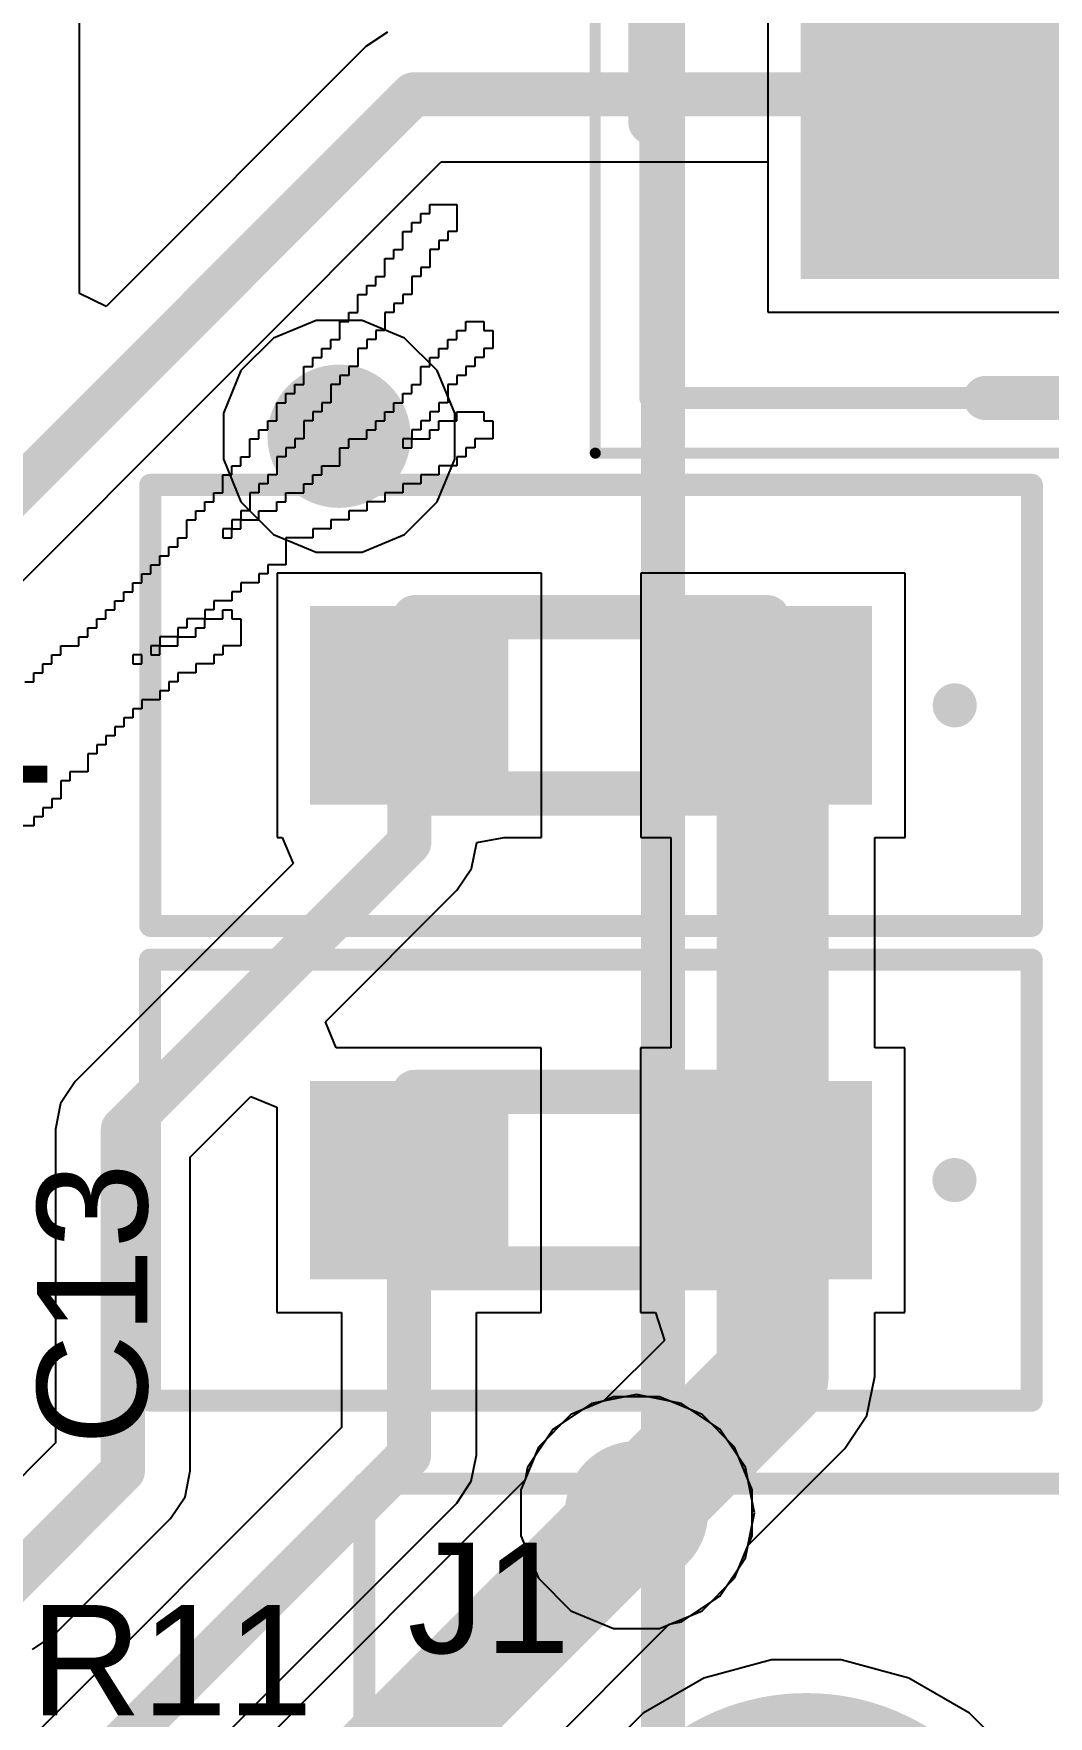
# Model space of a CAD drawing. Header units: inches. Extents: x 0.3 to 52.1, y -1.7 to 36.7.
# Drawn here: x 41.11 to 45.72, y 18.7 to 26.33 of the extents above; entities that cross this region are included whole.
import ezdxf

# ---------------------------------------------------------------- set-up
doc = ezdxf.new("R2010")
doc.units = ezdxf.units.IN
for name, color, linetype in [('Bottom Layer', 5, 'Continuous'), ('Bottom Overlay', 54, 'Continuous'), ('Bottom Solder', 6, 'Continuous'), ('Internal1', 16, 'Continuous'), ('Internal2', 76, 'Continuous'), ('Multi-Layer', 9, 'Continuous'), ('Pad Holes', 156, 'Continuous'), ('Top Assembly', 216, 'Continuous'), ('Top Component Outline', 6, 'Continuous'), ('Top Layer', 1, 'Continuous'), ('Top Overlay', 2, 'Continuous'), ('Top Paste', 8, 'Continuous'), ('Top Solder', 216, 'Continuous'), ('Via Holes', 16, 'Continuous'), ('wyswietlacz', 56, 'Continuous')]:
    doc.layers.add(name, color=color, linetype=linetype)
doc.styles.add('Arial', font='', dxfattribs={"height": 0.2})
doc.styles.get('Arial').set_extended_font_data('Arial')

# ---------------------------------------------------------------- blocks, each defined once
blk = doc.blocks.new('USB_C_88')
at = {"layer": 'Bottom Layer'}
h = blk.add_hatch(color=5, dxfattribs=at)
edge = h.paths.add_edge_path()
edge.add_arc((4.32, 2.95), 1.005, 0, 360)
at = {"layer": 'Bottom Solder'}
h = blk.add_hatch(color=6, dxfattribs=at)
edge = h.paths.add_edge_path()
edge.add_arc((4.32, 2.95), 1.055, 0, 360)
at = {"layer": 'Internal1'}
h = blk.add_hatch(color=16, dxfattribs=at)
edge = h.paths.add_edge_path()
edge.add_arc((4.32, 2.95), 1.005, 0, 360)
at = {"layer": 'Internal2'}
h = blk.add_hatch(color=76, dxfattribs=at)
edge = h.paths.add_edge_path()
edge.add_arc((4.32, 2.95), 1.005, 0, 360)
at = {"layer": 'Multi-Layer'}
h = blk.add_hatch(color=9, dxfattribs=at)
edge = h.paths.add_edge_path()
edge.add_arc((4.32, 2.95), 1.005, 0, 360)
at = {"layer": 'Top Layer'}
h = blk.add_hatch(color=1, dxfattribs=at)
edge = h.paths.add_edge_path()
edge.add_arc((4.32, 2.95), 1.005, 0, 360)
at = {"layer": 'Top Solder'}
h = blk.add_hatch(color=216, dxfattribs=at)
edge = h.paths.add_edge_path()
edge.add_arc((4.32, 2.95), 1.055, 0, 360)
at = {"layer": 'Top Assembly'}
for points in [[(-6.325, 4.955, 0.1, 0.1, 0), (6.325, 4.955, 0.1, 0.1, 0)], [(6.325, 4.955, 0.1, 0.1, 0), (6.325, -4.45, 0.1, 0.1, 0)]]:
    blk.add_lwpolyline(points, format="xyseb", dxfattribs=at)
blk.add_lwpolyline([(6.3, 4.955, 0.05, 0.05, 1), (6.35, 4.955, 0.05, 0.05, 1)], format="xyseb", close=True, dxfattribs=at)
blk.add_lwpolyline([(6.3, 4.955, 0.05, 0.05, 1), (6.35, 4.955, 0.05, 0.05, 1)], format="xyseb", close=True, dxfattribs=at)
blk = doc.blocks.new('RHDR20W60P0X254_1X20_5130X250X888P_97')
at = {"layer": 'Bottom Layer'}
blk.add_hatch(color=5, dxfattribs=at).paths.add_polyline_path([(-0.7875, 0.9145), (0.7875, 0.9145), (0.7875, -0.6605), (-0.7875, -0.6605)])
h = blk.add_hatch(color=5, dxfattribs=at)
edge = h.paths.add_edge_path()
edge.add_arc((2.54, 0.127), 0.7875, 0, 360)
at = {"layer": 'Bottom Solder'}
blk.add_hatch(color=6, dxfattribs=at).paths.add_polyline_path([(-0.8375, 0.9645), (0.8375, 0.9645), (0.8375, -0.7105), (-0.8375, -0.7105)])
h = blk.add_hatch(color=6, dxfattribs=at)
edge = h.paths.add_edge_path()
edge.add_arc((2.54, 0.127), 0.8375, 0, 360)
at = {"layer": 'Internal1'}
blk.add_hatch(color=16, dxfattribs=at).paths.add_polyline_path([(-0.7875, 0.9145), (0.7875, 0.9145), (0.7875, -0.6605), (-0.7875, -0.6605)])
h = blk.add_hatch(color=16, dxfattribs=at)
edge = h.paths.add_edge_path()
edge.add_arc((2.54, 0.127), 0.7875, 0, 360)
at = {"layer": 'Internal2'}
blk.add_hatch(color=76, dxfattribs=at).paths.add_polyline_path([(-0.7875, 0.9145), (0.7875, 0.9145), (0.7875, -0.6605), (-0.7875, -0.6605)])
h = blk.add_hatch(color=76, dxfattribs=at)
edge = h.paths.add_edge_path()
edge.add_arc((2.54, 0.127), 0.7875, 0, 360)
at = {"layer": 'Multi-Layer'}
blk.add_hatch(color=9, dxfattribs=at).paths.add_polyline_path([(-0.7875, 0.9145), (0.7875, 0.9145), (0.7875, -0.6605), (-0.7875, -0.6605)])
h = blk.add_hatch(color=9, dxfattribs=at)
edge = h.paths.add_edge_path()
edge.add_arc((2.54, 0.127), 0.7875, 0, 360)
at = {"layer": 'Pad Holes'}
h = blk.add_hatch(color=7, dxfattribs=at)
edge = h.paths.add_edge_path()
edge.add_arc((0, 0.127), 0.525, 0, 360)
h = blk.add_hatch(color=7, dxfattribs=at)
edge = h.paths.add_edge_path()
edge.add_arc((2.54, 0.127), 0.525, 0, 360)
at = {"layer": 'Top Layer'}
blk.add_hatch(color=1, dxfattribs=at).paths.add_polyline_path([(-0.7875, 0.9145), (0.7875, 0.9145), (0.7875, -0.6605), (-0.7875, -0.6605)])
h = blk.add_hatch(color=1, dxfattribs=at)
edge = h.paths.add_edge_path()
edge.add_arc((2.54, 0.127), 0.7875, 0, 360)
at = {"layer": 'Top Solder'}
blk.add_hatch(color=216, dxfattribs=at).paths.add_polyline_path([(-0.8375, 0.9645), (0.8375, 0.9645), (0.8375, -0.7105), (-0.8375, -0.7105)])
h = blk.add_hatch(color=216, dxfattribs=at)
edge = h.paths.add_edge_path()
edge.add_arc((2.54, 0.127), 0.8375, 0, 360)
at = {"layer": 'Top Assembly'}
for points in [[(-1.77, 1.75, 0.05, 0.05, 0), (4.102, 1.75, 0.05, 0.05, 0)], [(-1.77, -1.5, 0.05, 0.05, 0), (-1.77, 1.75, 0.05, 0.05, 0)], [(4.102, -1.5, 0.05, 0.05, 0), (4.102, 1.75, 0.05, 0.05, 0)], [(-1.77, -1.5, 0.05, 0.05, 0), (4.102, -1.5, 0.05, 0.05, 0)]]:
    blk.add_lwpolyline(points, format="xyseb", dxfattribs=at)
for points in [[(-1.7825, 1.75, 0.025, 0.025, 1), (-1.7575, 1.75, 0.025, 0.025, 1)], [(-1.7825, 1.75, 0.025, 0.025, 1), (-1.7575, 1.75, 0.025, 0.025, 1)], [(4.0895, 1.75, 0.025, 0.025, 1), (4.1145, 1.75, 0.025, 0.025, 1)], [(4.0895, 1.75, 0.025, 0.025, 1), (4.1145, 1.75, 0.025, 0.025, 1)], [(-1.7825, -1.5, 0.025, 0.025, 1), (-1.7575, -1.5, 0.025, 0.025, 1)], [(-1.7825, -1.5, 0.025, 0.025, 1), (-1.7575, -1.5, 0.025, 0.025, 1)], [(4.0895, -1.5, 0.025, 0.025, 1), (4.1145, -1.5, 0.025, 0.025, 1)], [(4.0895, -1.5, 0.025, 0.025, 1), (4.1145, -1.5, 0.025, 0.025, 1)]]:
    blk.add_lwpolyline(points, format="xyseb", close=True, dxfattribs=at)
at = {"layer": 'Top Component Outline'}
for points in [[(-1.52, -1.25, 0.1, 0.1, 0), (-1.52, 1.5, 0.1, 0.1, 0)], [(-1.52, 1.5, 0.1, 0.1, 0), (3.852, 1.5, 0.1, 0.1, 0)], [(3.852, -1.25, 0.1, 0.1, 0), (3.852, 1.5, 0.1, 0.1, 0)], [(-1.52, -1.25, 0.1, 0.1, 0), (3.852, -1.25, 0.1, 0.1, 0)]]:
    blk.add_lwpolyline(points, format="xyseb", dxfattribs=at)
for points in [[(-1.545, 1.5, 0.05, 0.05, 1), (-1.495, 1.5, 0.05, 0.05, 1)], [(-1.545, 1.5, 0.05, 0.05, 1), (-1.495, 1.5, 0.05, 0.05, 1)], [(3.827, 1.5, 0.05, 0.05, 1), (3.877, 1.5, 0.05, 0.05, 1)], [(3.827, 1.5, 0.05, 0.05, 1), (3.877, 1.5, 0.05, 0.05, 1)], [(-1.545, -1.25, 0.05, 0.05, 1), (-1.495, -1.25, 0.05, 0.05, 1)], [(-1.545, -1.25, 0.05, 0.05, 1), (-1.495, -1.25, 0.05, 0.05, 1)], [(3.827, -1.25, 0.05, 0.05, 1), (3.877, -1.25, 0.05, 0.05, 1)], [(3.827, -1.25, 0.05, 0.05, 1), (3.877, -1.25, 0.05, 0.05, 1)]]:
    blk.add_lwpolyline(points, format="xyseb", close=True, dxfattribs=at)
at = {"layer": 'Top Overlay'}
for points in [[(-1.52, 0, 0.2, 0.2, 0), (-1.52, 1.5, 0.2, 0.2, 0)], [(-1.52, 1.5, 0.2, 0.2, 0), (3.852, 1.5, 0.2, 0.2, 0)], [(3.852, -1.25, 0.2, 0.2, 0), (3.852, 1.5, 0.2, 0.2, 0)], [(0, -1.25, 0.2, 0.2, 0), (3.852, -1.25, 0.2, 0.2, 0)]]:
    blk.add_lwpolyline(points, format="xyseb", dxfattribs=at)
for points in [[(-1.57, 1.5, 0.1, 0.1, 1), (-1.47, 1.5, 0.1, 0.1, 1)], [(-1.57, 1.5, 0.1, 0.1, 1), (-1.47, 1.5, 0.1, 0.1, 1)], [(3.802, 1.5, 0.1, 0.1, 1), (3.902, 1.5, 0.1, 0.1, 1)], [(3.802, 1.5, 0.1, 0.1, 1), (3.902, 1.5, 0.1, 0.1, 1)], [(-1.57, 0, 0.1, 0.1, 1), (-1.47, 0, 0.1, 0.1, 1)], [(-0.05, -1.25, 0.1, 0.1, 1), (0.05, -1.25, 0.1, 0.1, 1)], [(3.802, -1.25, 0.1, 0.1, 1), (3.902, -1.25, 0.1, 0.1, 1)], [(3.802, -1.25, 0.1, 0.1, 1), (3.902, -1.25, 0.1, 0.1, 1)]]:
    blk.add_lwpolyline(points, format="xyseb", close=True, dxfattribs=at)
blk = doc.blocks.new('LED_G_116')
at = {"layer": 'Top Layer'}
for points in [[(-1.225, 0.4), (-0.425, 0.4), (-0.425, -0.4), (-1.225, -0.4)], [(0.425, 0.4), (1.225, 0.4), (1.225, -0.4), (0.425, -0.4)]]:
    blk.add_hatch(color=1, dxfattribs=at).paths.add_polyline_path(points)
at = {"layer": 'Top Paste'}
for points in [[(-1.225, 0.4), (-0.425, 0.4), (-0.425, -0.4), (-1.225, -0.4)], [(0.425, 0.4), (1.225, 0.4), (1.225, -0.4), (0.425, -0.4)]]:
    blk.add_hatch(color=8, dxfattribs=at).paths.add_polyline_path(points)
at = {"layer": 'Top Solder'}
for points in [[(-1.275, 0.45), (-0.375, 0.45), (-0.375, -0.45), (-1.275, -0.45)], [(0.375, 0.45), (1.275, 0.45), (1.275, -0.45), (0.375, -0.45)]]:
    blk.add_hatch(color=216, dxfattribs=at).paths.add_polyline_path(points)
at = {"layer": 'Top Assembly'}
for points in [[(-2, 1, 0.1, 0.1, 0), (-2, -1, 0.1, 0.1, 0)], [(2, 1, 0.1, 0.1, 0), (-2, 1, 0.1, 0.1, 0)], [(2, 1, 0.1, 0.1, 0), (2, -1, 0.1, 0.1, 0)], [(2, -1, 0.1, 0.1, 0), (-2, -1, 0.1, 0.1, 0)]]:
    blk.add_lwpolyline(points, format="xyseb", dxfattribs=at)
for points in [[(-2.025, 1, 0.05, 0.05, 1), (-1.975, 1, 0.05, 0.05, 1)], [(-2.025, 1, 0.05, 0.05, 1), (-1.975, 1, 0.05, 0.05, 1)], [(1.975, 1, 0.05, 0.05, 1), (2.025, 1, 0.05, 0.05, 1)], [(1.975, 1, 0.05, 0.05, 1), (2.025, 1, 0.05, 0.05, 1)], [(-2.025, -1, 0.05, 0.05, 1), (-1.975, -1, 0.05, 0.05, 1)], [(-2.025, -1, 0.05, 0.05, 1), (-1.975, -1, 0.05, 0.05, 1)], [(1.975, -1, 0.05, 0.05, 1), (2.025, -1, 0.05, 0.05, 1)], [(1.975, -1, 0.05, 0.05, 1), (2.025, -1, 0.05, 0.05, 1)]]:
    blk.add_lwpolyline(points, format="xyseb", close=True, dxfattribs=at)
at = {"layer": 'Top Component Outline'}
for points in [[(0.8, 0.4, 0.2, 0.2, 0), (-0.8, 0.4, 0.2, 0.2, 0)], [(-0.8, 0.4, 0.2, 0.2, 0), (-0.8, -0.4, 0.2, 0.2, 0)], [(0.8, 0.4, 0.2, 0.2, 0), (0.8, -0.4, 0.2, 0.2, 0)], [(0.8, -0.4, 0.2, 0.2, 0), (-0.8, -0.4, 0.2, 0.2, 0)]]:
    blk.add_lwpolyline(points, format="xyseb", dxfattribs=at)
for points in [[(-0.85, 0.4, 0.1, 0.1, 1), (-0.75, 0.4, 0.1, 0.1, 1)], [(-0.85, 0.4, 0.1, 0.1, 1), (-0.75, 0.4, 0.1, 0.1, 1)], [(0.75, 0.4, 0.1, 0.1, 1), (0.85, 0.4, 0.1, 0.1, 1)], [(0.75, 0.4, 0.1, 0.1, 1), (0.85, 0.4, 0.1, 0.1, 1)], [(-0.85, -0.4, 0.1, 0.1, 1), (-0.75, -0.4, 0.1, 0.1, 1)], [(-0.85, -0.4, 0.1, 0.1, 1), (-0.75, -0.4, 0.1, 0.1, 1)], [(0.75, -0.4, 0.1, 0.1, 1), (0.85, -0.4, 0.1, 0.1, 1)], [(0.75, -0.4, 0.1, 0.1, 1), (0.85, -0.4, 0.1, 0.1, 1)]]:
    blk.add_lwpolyline(points, format="xyseb", close=True, dxfattribs=at)
at = {"layer": 'Top Overlay'}
for points in [[(-1.7, 0, 0.1, 0.1, -1), (-1.6, 0, 0.1, 0.1, 0)], [(-1.6, 0, 0.1, 0.1, -1), (-1.7, 0, 0.1, 0.1, 0)]]:
    blk.add_lwpolyline(points, format="xyseb", dxfattribs=at)
for points in [[(-1.725, 0, 0.05, 0.05, 1), (-1.675, 0, 0.05, 0.05, 1)], [(-1.725, 0, 0.05, 0.05, 1), (-1.675, 0, 0.05, 0.05, 1)], [(-1.625, 0, 0.05, 0.05, 1), (-1.575, 0, 0.05, 0.05, 1)], [(-1.625, 0, 0.05, 0.05, 1), (-1.575, 0, 0.05, 0.05, 1)]]:
    blk.add_lwpolyline(points, format="xyseb", close=True, dxfattribs=at)
blk = doc.blocks.new('LED_G_117')
at = {"layer": 'Top Layer'}
for points in [[(-1.225, 0.4), (-0.425, 0.4), (-0.425, -0.4), (-1.225, -0.4)], [(0.425, 0.4), (1.225, 0.4), (1.225, -0.4), (0.425, -0.4)]]:
    blk.add_hatch(color=1, dxfattribs=at).paths.add_polyline_path(points)
at = {"layer": 'Top Paste'}
for points in [[(-1.225, 0.4), (-0.425, 0.4), (-0.425, -0.4), (-1.225, -0.4)], [(0.425, 0.4), (1.225, 0.4), (1.225, -0.4), (0.425, -0.4)]]:
    blk.add_hatch(color=8, dxfattribs=at).paths.add_polyline_path(points)
at = {"layer": 'Top Solder'}
for points in [[(-1.275, 0.45), (-0.375, 0.45), (-0.375, -0.45), (-1.275, -0.45)], [(0.375, 0.45), (1.275, 0.45), (1.275, -0.45), (0.375, -0.45)]]:
    blk.add_hatch(color=216, dxfattribs=at).paths.add_polyline_path(points)
at = {"layer": 'Top Assembly'}
for points in [[(2, 1, 0.1, 0.1, 0), (-2, 1, 0.1, 0.1, 0)], [(-2, 1, 0.1, 0.1, 0), (-2, -1, 0.1, 0.1, 0)], [(2, 1, 0.1, 0.1, 0), (2, -1, 0.1, 0.1, 0)], [(2, -1, 0.1, 0.1, 0), (-2, -1, 0.1, 0.1, 0)]]:
    blk.add_lwpolyline(points, format="xyseb", dxfattribs=at)
for points in [[(-2.025, 1, 0.05, 0.05, 1), (-1.975, 1, 0.05, 0.05, 1)], [(-2.025, 1, 0.05, 0.05, 1), (-1.975, 1, 0.05, 0.05, 1)], [(1.975, 1, 0.05, 0.05, 1), (2.025, 1, 0.05, 0.05, 1)], [(1.975, 1, 0.05, 0.05, 1), (2.025, 1, 0.05, 0.05, 1)], [(-2.025, -1, 0.05, 0.05, 1), (-1.975, -1, 0.05, 0.05, 1)], [(-2.025, -1, 0.05, 0.05, 1), (-1.975, -1, 0.05, 0.05, 1)], [(1.975, -1, 0.05, 0.05, 1), (2.025, -1, 0.05, 0.05, 1)], [(1.975, -1, 0.05, 0.05, 1), (2.025, -1, 0.05, 0.05, 1)]]:
    blk.add_lwpolyline(points, format="xyseb", close=True, dxfattribs=at)
at = {"layer": 'Top Component Outline'}
for points in [[(-0.8, 0.4, 0.2, 0.2, 0), (-0.8, -0.4, 0.2, 0.2, 0)], [(0.8, 0.4, 0.2, 0.2, 0), (-0.8, 0.4, 0.2, 0.2, 0)], [(0.8, 0.4, 0.2, 0.2, 0), (0.8, -0.4, 0.2, 0.2, 0)], [(0.8, -0.4, 0.2, 0.2, 0), (-0.8, -0.4, 0.2, 0.2, 0)]]:
    blk.add_lwpolyline(points, format="xyseb", dxfattribs=at)
for points in [[(-0.85, 0.4, 0.1, 0.1, 1), (-0.75, 0.4, 0.1, 0.1, 1)], [(-0.85, 0.4, 0.1, 0.1, 1), (-0.75, 0.4, 0.1, 0.1, 1)], [(0.75, 0.4, 0.1, 0.1, 1), (0.85, 0.4, 0.1, 0.1, 1)], [(0.75, 0.4, 0.1, 0.1, 1), (0.85, 0.4, 0.1, 0.1, 1)], [(-0.85, -0.4, 0.1, 0.1, 1), (-0.75, -0.4, 0.1, 0.1, 1)], [(-0.85, -0.4, 0.1, 0.1, 1), (-0.75, -0.4, 0.1, 0.1, 1)], [(0.75, -0.4, 0.1, 0.1, 1), (0.85, -0.4, 0.1, 0.1, 1)], [(0.75, -0.4, 0.1, 0.1, 1), (0.85, -0.4, 0.1, 0.1, 1)]]:
    blk.add_lwpolyline(points, format="xyseb", close=True, dxfattribs=at)
at = {"layer": 'Top Overlay'}
for points in [[(-1.7, 0, 0.1, 0.1, -1), (-1.6, 0, 0.1, 0.1, 0)], [(-1.6, 0, 0.1, 0.1, -1), (-1.7, 0, 0.1, 0.1, 0)]]:
    blk.add_lwpolyline(points, format="xyseb", dxfattribs=at)
for points in [[(-1.725, 0, 0.05, 0.05, 1), (-1.675, 0, 0.05, 0.05, 1)], [(-1.725, 0, 0.05, 0.05, 1), (-1.675, 0, 0.05, 0.05, 1)], [(-1.625, 0, 0.05, 0.05, 1), (-1.575, 0, 0.05, 0.05, 1)], [(-1.625, 0, 0.05, 0.05, 1), (-1.575, 0, 0.05, 0.05, 1)]]:
    blk.add_lwpolyline(points, format="xyseb", close=True, dxfattribs=at)

msp = doc.modelspace()

# ---------------------------------------------------------------- hatches: boundary and pattern name
at = {"layer": 'Bottom Layer'}
h = msp.add_hatch(color=5, dxfattribs=at)
edge = h.paths.add_edge_path()
edge.add_arc((42.5, 24.5), 0.325, 0, 360)
h = msp.add_hatch(color=5, dxfattribs=at)
edge = h.paths.add_edge_path()
edge.add_arc((43.8495, 19.6185), 0.325, 0, 360)
at = {"layer": 'Internal1'}
h = msp.add_hatch(color=16, dxfattribs=at)
edge = h.paths.add_edge_path()
edge.add_arc((42.5, 24.5), 0.325, 0, 360)
h = msp.add_hatch(color=16, dxfattribs=at)
edge = h.paths.add_edge_path()
edge.add_arc((43.8495, 19.6185), 0.325, 0, 360)
at = {"layer": 'Internal2'}
h = msp.add_hatch(color=76, dxfattribs=at)
edge = h.paths.add_edge_path()
edge.add_arc((42.5, 24.5), 0.325, 0, 360)
h = msp.add_hatch(color=76, dxfattribs=at)
edge = h.paths.add_edge_path()
edge.add_arc((43.8495, 19.6185), 0.325, 0, 360)
at = {"layer": 'Top Layer'}
h = msp.add_hatch(color=1, dxfattribs=at)
edge = h.paths.add_edge_path()
edge.add_arc((42.5, 24.5), 0.325, 0, 360)
h = msp.add_hatch(color=1, dxfattribs=at)
edge = h.paths.add_edge_path()
edge.add_arc((43.8495, 19.6185), 0.325, 0, 360)
at = {"layer": 'Via Holes'}
h = msp.add_hatch(color=7, dxfattribs=at)
edge = h.paths.add_edge_path()
edge.add_arc((42.5, 24.5), 0.175, 0, 360)
h = msp.add_hatch(color=7, dxfattribs=at)
edge = h.paths.add_edge_path()
edge.add_arc((43.8495, 19.6185), 0.175, 0, 360)

# ---------------------------------------------------------------- linework, layer by layer
at = {"layer": 'Bottom Layer'}
for p, q in [((44.4451, 27.0379), (44.4451, 25.0629)), ((44.4451, 25.0629), (46.4201, 25.0629)), ((43.8495, 20.1538), (43.6447, 20.113)), ((44.0544, 20.113), (43.8495, 20.1538)), ((43.6447, 20.113), (43.471, 19.997)), ((44.228, 19.997), (44.0544, 20.113)), ((43.471, 19.997), (43.355, 19.8233)), ((44.3441, 19.8233), (44.228, 19.997)), ((43.3439, 19.7675), (41.5339, 17.9575)), ((43.355, 19.8233), (43.3439, 19.7675)), ((44.3848, 19.6185), (44.3441, 19.8233)), ((44.3441, 19.4137), (44.3848, 19.6185)), ((44.228, 19.24), (44.3441, 19.4137)), ((44.0544, 19.124), (44.228, 19.24)), ((42.053, 17.1673), (43.9985, 19.1128)), ((43.9985, 19.1128), (44.0544, 19.124))]:
    msp.add_line(p, q, dxfattribs=at)
msp.add_lwpolyline([(41.7256, 17.4946, 0.508, 0.508, 0), (43.8495, 19.6185, 0.508, 0.508, 0)], format="xyseb", dxfattribs=at)
msp.add_lwpolyline([(43.7225, 19.6185, 0.254, 0.254, 1), (43.9765, 19.6185, 0.254, 0.254, 1)], format="xyseb", close=True, dxfattribs=at)
at = {"layer": 'Bottom Overlay'}
for p, q in [((42.8706, 25.469), (42.8706, 25.5098)), ((42.8706, 25.5098), (42.9114, 25.5098)), ((42.9114, 25.5098), (42.9114, 25.5506)), ((42.9114, 25.5506), (43.0339, 25.5506)), ((43.0339, 25.5506), (43.0339, 25.4281)), ((42.7889, 25.3465), (42.7889, 25.4281)), ((42.7889, 25.4281), (42.8297, 25.4281)), ((42.8297, 25.4281), (42.8297, 25.469)), ((42.8297, 25.469), (42.8706, 25.469)), ((43.0339, 25.4281), (42.9931, 25.4281)), ((42.9931, 25.4281), (42.9931, 25.3873)), ((42.7481, 25.3056), (42.7481, 25.3465)), ((42.7481, 25.3465), (42.7889, 25.3465)), ((42.9523, 25.3465), (42.9114, 25.3465)), ((42.9114, 25.3465), (42.9114, 25.2648)), ((42.9931, 25.3873), (42.9523, 25.3873)), ((42.9523, 25.3873), (42.9523, 25.3465)), ((42.7072, 25.2239), (42.7072, 25.3056)), ((42.7072, 25.3056), (42.7481, 25.3056)), ((42.9114, 25.2648), (42.8706, 25.2648)), ((42.8706, 25.2648), (42.8706, 25.2239)), ((42.6256, 25.1423), (42.6256, 25.1831)), ((42.6256, 25.1831), (42.6664, 25.1831)), ((42.6664, 25.1831), (42.6664, 25.2239)), ((42.6664, 25.2239), (42.7072, 25.2239)), ((42.8706, 25.2239), (42.8297, 25.2239)), ((42.8297, 25.2239), (42.8297, 25.1423)), ((42.5847, 25.0606), (42.5847, 25.1423)), ((42.5847, 25.1423), (42.6256, 25.1423)), ((42.8297, 25.1423), (42.7889, 25.1423)), ((42.7889, 25.1423), (42.7889, 25.1014)), ((42.5439, 25.0198), (42.5439, 25.0606)), ((42.5439, 25.0606), (42.5847, 25.0606)), ((42.7481, 25.0606), (42.7072, 25.0606)), ((42.7072, 25.0606), (42.7072, 24.9789)), ((42.7889, 25.1014), (42.7481, 25.1014)), ((42.7481, 25.1014), (42.7481, 25.0606)), ((42.503, 24.9381), (42.503, 25.0198)), ((42.503, 25.0198), (42.5439, 25.0198)), ((42.7072, 24.9789), (42.6664, 24.9789)), ((42.6664, 24.9789), (42.6664, 24.9381)), ((43.0339, 24.9381), (43.0339, 24.9789)), ((43.0339, 24.9789), (43.0748, 24.9789)), ((43.0748, 24.9789), (43.0748, 25.0198)), ((43.0748, 25.0198), (43.1564, 25.0198)), ((43.1564, 25.0198), (43.1564, 24.9789)), ((43.1564, 24.9789), (43.1973, 24.9789)), ((43.1973, 24.9789), (43.1973, 24.8973)), ((42.4214, 24.8564), (42.4214, 24.8973)), ((42.4214, 24.8973), (42.4622, 24.8973)), ((42.4622, 24.8973), (42.4622, 24.9381)), ((42.4622, 24.9381), (42.503, 24.9381)), ((42.6256, 24.8973), (42.5847, 24.8973)), ((42.5847, 24.8973), (42.5847, 24.8156)), ((42.6664, 24.9381), (42.6256, 24.9381)), ((42.6256, 24.9381), (42.6256, 24.8973)), ((42.9523, 24.8564), (42.9523, 24.8973)), ((42.9523, 24.8973), (42.9931, 24.8973)), ((42.9931, 24.8973), (42.9931, 24.9381)), ((42.9931, 24.9381), (43.0339, 24.9381)), ((43.1973, 24.8973), (43.1564, 24.8973)), ((43.1564, 24.8973), (43.1564, 24.8564)), ((42.3397, 24.7339), (42.3397, 24.8156)), ((42.3397, 24.8156), (42.3805, 24.8156)), ((42.3805, 24.8156), (42.3805, 24.8564)), ((42.3805, 24.8564), (42.4214, 24.8564)), ((42.5847, 24.8156), (42.5439, 24.8156)), ((42.5439, 24.8156), (42.5439, 24.7747)), ((42.8706, 24.7339), (42.8706, 24.8156)), ((42.8706, 24.8156), (42.9114, 24.8156)), ((42.9114, 24.8156), (42.9114, 24.8564)), ((42.9114, 24.8564), (42.9523, 24.8564)), ((43.1156, 24.8156), (43.0748, 24.8156)), ((43.0748, 24.8156), (43.0748, 24.7747)), ((43.1564, 24.8564), (43.1156, 24.8564)), ((43.1156, 24.8564), (43.1156, 24.8156)), ((42.2989, 24.6931), (42.2989, 24.7339)), ((42.2989, 24.7339), (42.3397, 24.7339)), ((42.503, 24.7339), (42.4622, 24.7339)), ((42.4622, 24.7339), (42.4622, 24.6522)), ((42.5439, 24.7747), (42.503, 24.7747)), ((42.503, 24.7747), (42.503, 24.7339)), ((42.8297, 24.6931), (42.8297, 24.7339)), ((42.8297, 24.7339), (42.8706, 24.7339)), ((43.0339, 24.7339), (42.9931, 24.7339)), ((42.9931, 24.7339), (42.9931, 24.6522)), ((43.0748, 24.7747), (43.0339, 24.7747)), ((43.0339, 24.7747), (43.0339, 24.7339)), ((42.2172, 24.5706), (42.2172, 24.6522)), ((42.2172, 24.6522), (42.258, 24.6522)), ((42.258, 24.6522), (42.258, 24.6931)), ((42.258, 24.6931), (42.2989, 24.6931)), ((42.4622, 24.6522), (42.4214, 24.6522)), ((42.4214, 24.6522), (42.4214, 24.6114)), ((42.7481, 24.6114), (42.7481, 24.6522)), ((42.7481, 24.6522), (42.7889, 24.6522)), ((42.7889, 24.6522), (42.7889, 24.6931)), ((42.7889, 24.6931), (42.8297, 24.6931)), ((42.9931, 24.6522), (42.9523, 24.6522)), ((42.9523, 24.6522), (42.9523, 24.6114)), ((42.1764, 24.5297), (42.1764, 24.5706)), ((42.1764, 24.5706), (42.2172, 24.5706)), ((42.3805, 24.5706), (42.3397, 24.5706)), ((42.3397, 24.5706), (42.3397, 24.4889)), ((42.4214, 24.6114), (42.3805, 24.6114)), ((42.3805, 24.6114), (42.3805, 24.5706)), ((42.6664, 24.5297), (42.6664, 24.5706)), ((42.6664, 24.5706), (42.7072, 24.5706)), ((42.7072, 24.5706), (42.7072, 24.6114)), ((42.7072, 24.6114), (42.7481, 24.6114)), ((42.9114, 24.5706), (42.8706, 24.5706)), ((42.8706, 24.5706), (42.8706, 24.5297)), ((42.9523, 24.6114), (42.9114, 24.6114)), ((42.9114, 24.6114), (42.9114, 24.5706)), ((42.9523, 24.5297), (42.9523, 24.5706)), ((42.9523, 24.5706), (43.0339, 24.5706)), ((43.0339, 24.5706), (43.0339, 24.6114)), ((43.0339, 24.6114), (43.1564, 24.6114)), ((43.1564, 24.6114), (43.1564, 24.5706)), ((43.1564, 24.5706), (43.1973, 24.5706)), ((43.1973, 24.5706), (43.1973, 24.4889)), ((42.1355, 24.4889), (42.1355, 24.5297)), ((42.1355, 24.5297), (42.1764, 24.5297)), ((42.6256, 24.4889), (42.6256, 24.5297)), ((42.6256, 24.5297), (42.6664, 24.5297)), ((42.8706, 24.5297), (42.8297, 24.5297)), ((42.8297, 24.5297), (42.8297, 24.4889)), ((42.9114, 24.4889), (42.9114, 24.5297)), ((42.9114, 24.5297), (42.9523, 24.5297)), ((42.0947, 24.4072), (42.0947, 24.4889)), ((42.0947, 24.4889), (42.1355, 24.4889)), ((42.2989, 24.4481), (42.258, 24.4481)), ((42.258, 24.4481), (42.258, 24.4072)), ((42.3397, 24.4889), (42.2989, 24.4889)), ((42.2989, 24.4889), (42.2989, 24.4481)), ((42.503, 24.3664), (42.503, 24.4481)), ((42.503, 24.4481), (42.5439, 24.4481)), ((42.5439, 24.4481), (42.5439, 24.4889)), ((42.5439, 24.4889), (42.6256, 24.4889)), ((42.8297, 24.4889), (42.7889, 24.4889)), ((42.7889, 24.4889), (42.7889, 24.4481)), ((42.7889, 24.4481), (42.8297, 24.4481)), ((42.8297, 24.4889), (42.9114, 24.4889)), ((42.8297, 24.4481), (42.8297, 24.4889)), ((43.1156, 24.4481), (43.0748, 24.4481)), ((43.0748, 24.4481), (43.0748, 24.4072)), ((43.1973, 24.4889), (43.1156, 24.4889)), ((43.1156, 24.4889), (43.1156, 24.4481)), ((42.013, 24.3255), (42.013, 24.3664)), ((42.013, 24.3664), (42.0538, 24.3664)), ((42.0538, 24.3664), (42.0538, 24.4072)), ((42.0538, 24.4072), (42.0947, 24.4072)), ((42.258, 24.4072), (42.2172, 24.4072)), ((42.2172, 24.4072), (42.2172, 24.3255)), ((42.4214, 24.3255), (42.4214, 24.3664)), ((42.4214, 24.3664), (42.503, 24.3664)), ((43.0339, 24.3664), (42.9523, 24.3664)), ((42.9523, 24.3664), (42.9523, 24.3255)), ((43.0748, 24.4072), (43.0339, 24.4072)), ((43.0339, 24.4072), (43.0339, 24.3664)), ((41.9722, 24.2439), (41.9722, 24.3255)), ((41.9722, 24.3255), (42.013, 24.3255)), ((42.1764, 24.2847), (42.1355, 24.2847)), ((42.1355, 24.2847), (42.1355, 24.2439)), ((42.2172, 24.3255), (42.1764, 24.3255)), ((42.1764, 24.3255), (42.1764, 24.2847)), ((42.3397, 24.2439), (42.3397, 24.2847)), ((42.3397, 24.2847), (42.3805, 24.2847)), ((42.3805, 24.2847), (42.3805, 24.3255)), ((42.3805, 24.3255), (42.4214, 24.3255)), ((42.8706, 24.2847), (42.7889, 24.2847)), ((42.7889, 24.2847), (42.7889, 24.2439)), ((42.9523, 24.3255), (42.8706, 24.3255)), ((42.8706, 24.3255), (42.8706, 24.2847)), ((41.8905, 24.1622), (41.8905, 24.203)), ((41.8905, 24.203), (41.9313, 24.203)), ((41.9313, 24.203), (41.9313, 24.2439)), ((41.9313, 24.2439), (41.9722, 24.2439)), ((42.1355, 24.2439), (42.0947, 24.2439)), ((42.0947, 24.2439), (42.0947, 24.1622)), ((42.2172, 24.1622), (42.2172, 24.203)), ((42.2172, 24.203), (42.258, 24.203)), ((42.258, 24.203), (42.258, 24.2439)), ((42.258, 24.2439), (42.3397, 24.2439)), ((42.7072, 24.203), (42.6256, 24.203)), ((42.6256, 24.203), (42.6256, 24.1622)), ((42.7889, 24.2439), (42.7072, 24.2439)), ((42.7072, 24.2439), (42.7072, 24.203)), ((41.8088, 24.0397), (41.8088, 24.1214)), ((41.8088, 24.1214), (41.8497, 24.1214)), ((41.8497, 24.1214), (41.8497, 24.1622)), ((41.8497, 24.1622), (41.8905, 24.1622)), ((42.0538, 24.1214), (42.013, 24.1214)), ((42.013, 24.1214), (42.013, 24.0805)), ((42.0947, 24.1622), (42.0538, 24.1622)), ((42.0538, 24.1622), (42.0538, 24.1214)), ((42.0538, 24.1214), (42.1355, 24.1214)), ((42.0538, 24.0805), (42.0538, 24.1214)), ((42.1355, 24.1214), (42.1355, 24.1622)), ((42.1355, 24.1622), (42.2172, 24.1622)), ((42.5439, 24.1214), (42.4622, 24.1214)), ((42.4622, 24.1214), (42.4622, 24.0805)), ((42.6256, 24.1622), (42.5439, 24.1622)), ((42.5439, 24.1622), (42.5439, 24.1214)), ((41.768, 23.9988), (41.768, 24.0397)), ((41.768, 24.0397), (41.8088, 24.0397)), ((42.013, 24.0805), (41.9722, 24.0805)), ((41.9722, 24.0805), (41.9722, 24.0397)), ((41.9722, 24.0397), (42.013, 24.0397)), ((42.013, 24.0805), (42.0538, 24.0805)), ((42.013, 24.0397), (42.013, 24.0805)), ((42.3805, 24.0397), (42.258, 24.0397)), ((42.258, 24.0397), (42.258, 23.9172)), ((42.4622, 24.0805), (42.3805, 24.0805)), ((42.3805, 24.0805), (42.3805, 24.0397)), ((41.7272, 23.958), (41.7272, 23.9988)), ((41.7272, 23.9988), (41.768, 23.9988)), ((41.6455, 23.8763), (41.6455, 23.9172)), ((41.6455, 23.9172), (41.6863, 23.9172)), ((41.6863, 23.9172), (41.6863, 23.958)), ((41.6863, 23.958), (41.7272, 23.958)), ((42.258, 23.9172), (42.1764, 23.9172)), ((42.1764, 23.9172), (42.1764, 23.8763)), ((41.5638, 23.7947), (41.5638, 23.8355)), ((41.5638, 23.8355), (41.6046, 23.8355)), ((41.6046, 23.8355), (41.6046, 23.8763)), ((41.6046, 23.8763), (41.6455, 23.8763)), ((42.1355, 23.8355), (42.0538, 23.8355)), ((42.0538, 23.8355), (42.0538, 23.7947)), ((42.1764, 23.8763), (42.1355, 23.8763)), ((42.1355, 23.8763), (42.1355, 23.8355)), ((41.4821, 23.713), (41.4821, 23.7538)), ((41.4821, 23.7538), (41.523, 23.7538)), ((41.523, 23.7538), (41.523, 23.7947)), ((41.523, 23.7947), (41.5638, 23.7947)), ((42.013, 23.7538), (41.9313, 23.7538)), ((41.9313, 23.7538), (41.9313, 23.713)), ((42.0538, 23.7947), (42.013, 23.7947)), ((42.013, 23.7947), (42.013, 23.7538)), ((41.4005, 23.6313), (41.4005, 23.6722)), ((41.4005, 23.6722), (41.4413, 23.6722)), ((41.4413, 23.6722), (41.4413, 23.713)), ((41.4413, 23.713), (41.4821, 23.713)), ((41.8905, 23.6722), (41.8088, 23.6722)), ((41.8088, 23.6722), (41.8088, 23.6313)), ((41.9313, 23.713), (41.8905, 23.713)), ((41.8905, 23.713), (41.8905, 23.6722)), ((41.8905, 23.6722), (41.9722, 23.6722)), ((41.8905, 23.6313), (41.8905, 23.6722)), ((41.9722, 23.6722), (41.9722, 23.713)), ((41.9722, 23.713), (42.013, 23.713)), ((42.013, 23.713), (42.013, 23.6722)), ((42.013, 23.6722), (42.0538, 23.6722)), ((42.0538, 23.6722), (42.0538, 23.5496)), ((41.3188, 23.5496), (41.3188, 23.5905)), ((41.3188, 23.5905), (41.3596, 23.5905)), ((41.3596, 23.5905), (41.3596, 23.6313)), ((41.3596, 23.6313), (41.4005, 23.6313)), ((41.768, 23.5905), (41.6863, 23.5905)), ((41.6863, 23.5905), (41.6863, 23.5496)), ((41.8088, 23.6313), (41.768, 23.6313)), ((41.768, 23.6313), (41.768, 23.5905)), ((41.768, 23.5905), (41.8497, 23.5905)), ((41.768, 23.5496), (41.768, 23.5905)), ((41.8497, 23.5905), (41.8497, 23.6313)), ((41.8497, 23.6313), (41.8905, 23.6313)), ((41.1963, 23.468), (41.1963, 23.5088)), ((41.1963, 23.5088), (41.2371, 23.5088)), ((41.2371, 23.5088), (41.2371, 23.5496)), ((41.2371, 23.5496), (41.3188, 23.5496)), ((41.6046, 23.5088), (41.5638, 23.5088)), ((41.5638, 23.5088), (41.5638, 23.468)), ((41.6046, 23.468), (41.6046, 23.5088)), ((41.6863, 23.5496), (41.6455, 23.5496)), ((41.6455, 23.5496), (41.6455, 23.5088)), ((41.6455, 23.5088), (41.6863, 23.5088)), ((41.6863, 23.5496), (41.768, 23.5496)), ((41.6863, 23.5088), (41.6863, 23.5496)), ((41.9722, 23.5088), (41.9313, 23.5088)), ((41.9313, 23.5088), (41.9313, 23.468)), ((42.0538, 23.5496), (41.9722, 23.5496)), ((41.9722, 23.5496), (41.9722, 23.5088)), ((41.1146, 23.3863), (41.1146, 23.4271)), ((41.1146, 23.4271), (41.1554, 23.4271)), ((41.1554, 23.4271), (41.1554, 23.468)), ((41.1554, 23.468), (41.1963, 23.468)), ((41.5638, 23.468), (41.6046, 23.468)), ((41.8497, 23.4271), (41.768, 23.4271)), ((41.768, 23.4271), (41.768, 23.3863)), ((41.9313, 23.468), (41.8497, 23.468)), ((41.8497, 23.468), (41.8497, 23.4271)), ((41.0738, 23.3863), (41.1146, 23.3863)), ((41.768, 23.3863), (41.7272, 23.3863)), ((41.7272, 23.3863), (41.7272, 23.3455)), ((41.6863, 23.3046), (41.6046, 23.3046)), ((41.6046, 23.3046), (41.6046, 23.2638)), ((41.7272, 23.3455), (41.6863, 23.3455)), ((41.6863, 23.3455), (41.6863, 23.3046)), ((41.5638, 23.223), (41.523, 23.223)), ((41.523, 23.223), (41.523, 23.1821)), ((41.6046, 23.2638), (41.5638, 23.2638)), ((41.5638, 23.2638), (41.5638, 23.223)), ((41.4821, 23.1413), (41.4413, 23.1413)), ((41.4413, 23.1413), (41.4413, 23.1004)), ((41.523, 23.1821), (41.4821, 23.1821)), ((41.4821, 23.1821), (41.4821, 23.1413)), ((41.4005, 23.0596), (41.3596, 23.0596)), ((41.3596, 23.0596), (41.3596, 22.9779)), ((41.4413, 23.1004), (41.4005, 23.1004)), ((41.4005, 23.1004), (41.4005, 23.0596)), ((41.3596, 22.9779), (41.278, 22.9779)), ((41.278, 22.9779), (41.278, 22.9371)), ((41.278, 22.9371), (41.2371, 22.9371)), ((41.2371, 22.9371), (41.2371, 22.8554)), ((41.2371, 22.8554), (41.1963, 22.8554)), ((41.1963, 22.8554), (41.1963, 22.8146)), ((41.1554, 22.7738), (41.1146, 22.7738)), ((41.1146, 22.7738), (41.1146, 22.7329)), ((41.1963, 22.8146), (41.1554, 22.8146)), ((41.1554, 22.8146), (41.1554, 22.7738)), ((41.1146, 22.7329), (41.0329, 22.7329))]:
    msp.add_line(p, q, dxfattribs=at)
at = {"layer": 'Internal1'}
for p, q in [((44.4451, 27.0379), (44.4451, 25.0629)), ((44.4451, 25.0629), (46.4201, 25.0629)), ((43.7451, 20.1435), (43.5521, 20.0636)), ((43.9539, 20.1435), (43.7451, 20.1435)), ((44.1469, 20.0636), (43.9539, 20.1435)), ((43.5521, 20.0636), (43.4044, 19.9159)), ((44.2946, 19.9159), (44.1469, 20.0636)), ((43.4044, 19.9159), (43.3245, 19.7229)), ((44.3745, 19.7229), (44.2946, 19.9159)), ((43.3245, 19.7229), (43.3245, 19.5141)), ((44.3745, 19.5141), (44.3745, 19.7229)), ((43.3245, 19.5141), (43.4044, 19.3211)), ((44.2946, 19.3211), (44.3745, 19.5141)), ((43.4044, 19.3211), (43.5521, 19.1734)), ((44.1469, 19.1734), (44.2946, 19.3211)), ((43.5521, 19.1734), (43.7451, 19.0935)), ((43.9539, 19.0935), (44.1469, 19.1734)), ((43.7451, 19.0935), (43.9539, 19.0935))]:
    msp.add_line(p, q, dxfattribs=at)
at = {"layer": 'Internal2'}
for p, q in [((44.4451, 27.0379), (44.4451, 25.0629)), ((44.4451, 25.0629), (46.1552, 25.0629)), ((42.3956, 25.025), (42.2026, 24.9451)), ((42.6044, 25.025), (42.3956, 25.025)), ((42.7974, 24.9451), (42.6044, 25.025)), ((42.2026, 24.9451), (42.0549, 24.7974)), ((42.9451, 24.7974), (42.7974, 24.9451)), ((42.0549, 24.7974), (41.975, 24.6044)), ((43.025, 24.6044), (42.9451, 24.7974)), ((41.975, 24.6044), (41.975, 24.3956)), ((43.025, 24.3956), (43.025, 24.6044)), ((41.975, 24.3956), (42.0549, 24.2026)), ((42.9451, 24.2026), (43.025, 24.3956)), ((42.0549, 24.2026), (42.2026, 24.0549)), ((42.7974, 24.0549), (42.9451, 24.2026)), ((42.2026, 24.0549), (42.3956, 23.975)), ((42.6044, 23.975), (42.7974, 24.0549)), ((42.3956, 23.975), (42.6044, 23.975)), ((43.7451, 20.1435), (43.5521, 20.0636)), ((43.9539, 20.1435), (43.7451, 20.1435)), ((44.1469, 20.0636), (43.9539, 20.1435)), ((43.5521, 20.0636), (43.4044, 19.9159)), ((44.2946, 19.9159), (44.1469, 20.0636)), ((43.4044, 19.9159), (43.3245, 19.7229)), ((44.3745, 19.7229), (44.2946, 19.9159)), ((43.3245, 19.7229), (43.3245, 19.5141)), ((44.3745, 19.5141), (44.3745, 19.7229)), ((43.3245, 19.5141), (43.4044, 19.3211)), ((44.2946, 19.3211), (44.3745, 19.5141)), ((43.4044, 19.3211), (43.5521, 19.1734)), ((44.1469, 19.1734), (44.2946, 19.3211)), ((43.5521, 19.1734), (43.7451, 19.0935)), ((43.9539, 19.0935), (44.1469, 19.1734)), ((43.7451, 19.0935), (43.9539, 19.0935)), ((44.4616, 18.9506), (44.1551, 18.8684)), ((44.7788, 18.9506), (44.4616, 18.9506)), ((45.0853, 18.8684), (44.7788, 18.9506)), ((44.1551, 18.8684), (43.8803, 18.7098)), ((45.3601, 18.7098), (45.0853, 18.8684)), ((43.8803, 18.7098), (43.656, 18.4854)), ((45.5844, 18.4854), (45.3601, 18.7098))]:
    msp.add_line(p, q, dxfattribs=at)
at = {"layer": 'Top Layer'}
for p, q in [((41.3227, 25.148), (41.3227, 27.2293)), ((42.7202, 26.333), (42.6209, 26.2667)), ((42.6209, 26.2667), (41.4429, 25.0886)), ((42.6209, 26.2667), (42.6209, 26.2667)), ((39.4135, 22.1941), (42.9639, 25.7445)), ((42.9639, 25.7445), (44.4451, 25.7445)), ((44.4451, 25.7445), (44.4451, 25.0629)), ((41.4429, 25.0886), (41.3227, 25.148)), ((44.4451, 25.0629), (46.4201, 25.0629)), ((43.4186, 23.8797), (42.2186, 23.8797)), ((42.2186, 23.8797), (42.2186, 22.6797)), ((43.4186, 22.6797), (43.4186, 23.8797)), ((45.0686, 23.8797), (43.8686, 23.8797)), ((43.8686, 23.8797), (43.8686, 22.6797)), ((45.0686, 22.6797), (45.0686, 23.8797)), ((42.2186, 22.6797), (42.2425, 22.6797)), ((42.2425, 22.6797), (42.2911, 22.5624)), ((43.1245, 22.6572), (43.2486, 22.6797)), ((43.2486, 22.6797), (43.4186, 22.6797)), ((43.8686, 22.6797), (44.0051, 22.6797)), ((44.0051, 22.6797), (44.0051, 21.7269)), ((44.9309, 21.7269), (44.9309, 22.6797)), ((44.9309, 22.6797), (45.0686, 22.6797)), ((43.1012, 22.5402), (43.1245, 22.6572)), ((42.2911, 22.5624), (41.3028, 21.574)), ((43.0349, 22.4409), (43.1012, 22.5402)), ((42.4381, 21.8442), (43.0349, 22.4409)), ((42.4867, 21.7269), (42.4381, 21.8442)), ((43.4174, 21.7269), (42.4867, 21.7269)), ((43.4174, 20.5269), (43.4174, 21.7269)), ((44.0051, 21.7269), (43.8674, 21.7269)), ((43.8674, 21.7269), (43.8674, 20.5269)), ((45.0674, 21.7269), (44.9309, 21.7269)), ((45.0674, 20.5269), (45.0674, 21.7269)), ((41.3028, 21.574), (41.2365, 21.4748)), ((41.2365, 21.4748), (41.2132, 21.3577)), ((41.825, 21.231), (42.1001, 21.5062)), ((42.1001, 21.5062), (42.2174, 21.4576)), ((42.2174, 21.4576), (42.2174, 20.5269)), ((41.2132, 21.3577), (41.2132, 21.3577)), ((41.2132, 21.3577), (41.2132, 19.9347)), ((41.825, 19.808), (41.825, 21.231)), ((42.2174, 20.5269), (42.5116, 20.5269)), ((42.5116, 20.5269), (42.5116, 20.0054)), ((43.1233, 19.8787), (43.1233, 20.5269)), ((43.1233, 20.5269), (43.4174, 20.5269)), ((43.8674, 20.5269), (43.9362, 20.5269)), ((43.9362, 20.5269), (43.9762, 20.3999)), ((44.9303, 20.2364), (44.9303, 20.5269)), ((44.9303, 20.5269), (45.0674, 20.5269)), ((43.9762, 20.3999), (43.7021, 20.1257)), ((44.8951, 20.0593), (44.9303, 20.2364)), ((44.9303, 20.2364), (44.9303, 20.2364)), ((43.7021, 20.1257), (43.5521, 20.0636)), ((42.5116, 20.0054), (40.8772, 18.3711)), ((43.5521, 20.0636), (43.4044, 19.9159)), ((44.7948, 19.9091), (44.8951, 20.0593)), ((41.2132, 19.9347), (40.865, 19.5865)), ((43.4044, 19.9159), (43.3245, 19.7229)), ((43.1, 19.7617), (43.1233, 19.8787)), ((44.3567, 19.471), (44.7947, 19.9091)), ((44.7947, 19.9091), (44.7948, 19.9091)), ((41.8017, 19.6909), (41.825, 19.808)), ((41.825, 19.808), (41.825, 19.808)), ((41.7354, 19.5917), (41.8017, 19.6909)), ((43.0337, 19.6625), (43.1, 19.7617)), ((43.3245, 19.7229), (43.3245, 19.5141)), ((41.2202, 17.849), (43.0337, 19.6624)), ((43.0337, 19.6624), (43.0337, 19.6625)), ((41.208, 19.0643), (41.7354, 19.5917)), ((41.7354, 19.5917), (41.7354, 19.5917)), ((43.3245, 19.5141), (43.4044, 19.3211)), ((44.2946, 19.3211), (44.3567, 19.471)), ((43.4044, 19.3211), (43.5521, 19.1734)), ((44.1469, 19.1734), (44.2946, 19.3211)), ((43.5521, 19.1734), (43.7451, 19.0935)), ((43.9539, 19.0935), (44.1469, 19.1734)), ((43.7451, 19.0935), (43.9539, 19.0935)), ((41.1087, 18.998), (41.208, 19.0643))]:
    msp.add_line(p, q, dxfattribs=at)
for points in [[(38.625, 21.8382, 0.2, 0.2, 0), (42.8372, 26.0504, 0.2, 0.2, 0)], [(42.8372, 26.0504, 0.2, 0.2, 0), (45.4326, 26.0504, 0.2, 0.2, 0)], [(44.468, 23.2791, 0.508, 0.508, 0), (44.4686, 23.2797, 0.508, 0.508, 0)], [(44.468, 21.1274, 0.508, 0.508, 0), (44.468, 23.2791, 0.508, 0.508, 0)], [(42.8186, 22.6572, 0.2, 0.2, 0), (42.8186, 23.2797, 0.2, 0.2, 0)], [(41.5191, 21.3577, 0.2, 0.2, 0), (42.8186, 22.6572, 0.2, 0.2, 0)], [(41.5191, 19.808, 0.2, 0.2, 0), (41.5191, 21.3577, 0.2, 0.2, 0)], [(44.4674, 21.1269, 0.508, 0.508, 0), (44.468, 21.1274, 0.508, 0.508, 0)], [(44.4674, 20.2364, 0.508, 0.508, 0), (44.4674, 21.1269, 0.508, 0.508, 0)], [(42.8174, 19.8787, 0.2, 0.2, 0), (42.8174, 21.1269, 0.2, 0.2, 0)], [(43.8495, 19.6185, 0.508, 0.508, 0), (44.4674, 20.2364, 0.508, 0.508, 0)], [(41.0039, 18.0653, 0.2, 0.2, 0), (42.8174, 19.8787, 0.2, 0.2, 0)], [(40.9917, 19.2806, 0.2, 0.2, 0), (41.5191, 19.808, 0.2, 0.2, 0)]]:
    msp.add_lwpolyline(points, format="xyseb", dxfattribs=at)
for points in [[(42.7872, 26.0504, 0.1, 0.1, 1), (42.8872, 26.0504, 0.1, 0.1, 1)], [(42.7872, 26.0504, 0.1, 0.1, 1), (42.8872, 26.0504, 0.1, 0.1, 1)], [(45.3826, 26.0504, 0.1, 0.1, 1), (45.4826, 26.0504, 0.1, 0.1, 1)], [(44.341, 23.2791, 0.254, 0.254, 1), (44.595, 23.2791, 0.254, 0.254, 1)], [(44.341, 23.2791, 0.254, 0.254, 1), (44.595, 23.2791, 0.254, 0.254, 1)], [(44.3416, 23.2797, 0.254, 0.254, 1), (44.5956, 23.2797, 0.254, 0.254, 1)], [(42.7686, 23.2797, 0.1, 0.1, 1), (42.8686, 23.2797, 0.1, 0.1, 1)], [(42.7686, 22.6572, 0.1, 0.1, 1), (42.8686, 22.6572, 0.1, 0.1, 1)], [(42.7686, 22.6572, 0.1, 0.1, 1), (42.8686, 22.6572, 0.1, 0.1, 1)], [(41.4691, 21.3577, 0.1, 0.1, 1), (41.5691, 21.3577, 0.1, 0.1, 1)], [(41.4691, 21.3577, 0.1, 0.1, 1), (41.5691, 21.3577, 0.1, 0.1, 1)], [(44.3404, 21.1269, 0.254, 0.254, 1), (44.5944, 21.1269, 0.254, 0.254, 1)], [(44.3404, 21.1269, 0.254, 0.254, 1), (44.5944, 21.1269, 0.254, 0.254, 1)], [(44.341, 21.1274, 0.254, 0.254, 1), (44.595, 21.1274, 0.254, 0.254, 1)], [(44.341, 21.1274, 0.254, 0.254, 1), (44.595, 21.1274, 0.254, 0.254, 1)], [(42.7674, 21.1269, 0.1, 0.1, 1), (42.8674, 21.1269, 0.1, 0.1, 1)], [(44.3404, 20.2364, 0.254, 0.254, 1), (44.5944, 20.2364, 0.254, 0.254, 1)], [(44.3404, 20.2364, 0.254, 0.254, 1), (44.5944, 20.2364, 0.254, 0.254, 1)], [(42.7674, 19.8787, 0.1, 0.1, 1), (42.8674, 19.8787, 0.1, 0.1, 1)], [(42.7674, 19.8787, 0.1, 0.1, 1), (42.8674, 19.8787, 0.1, 0.1, 1)], [(41.4691, 19.808, 0.1, 0.1, 1), (41.5691, 19.808, 0.1, 0.1, 1)], [(41.4691, 19.808, 0.1, 0.1, 1), (41.5691, 19.808, 0.1, 0.1, 1)], [(43.7225, 19.6185, 0.254, 0.254, 1), (43.9765, 19.6185, 0.254, 0.254, 1)]]:
    msp.add_lwpolyline(points, format="xyseb", close=True, dxfattribs=at)
at = {"layer": 'wyswietlacz'}
msp.add_lwpolyline([(43.97, 1.5, 0.2, 0.2, 0), (43.97, 33.5, 0.2, 0.2, 0)], format="xyseb", dxfattribs=at)

# ---------------------------------------------------------------- block references
msp.add_blockref('RHDR20W60P0X254_1X20_5130X250X888P_97', (45.4326, 25.9234))
for name, p, rotation in [('LED_G_117', (43.6436, 23.2797), 180), ('LED_G_116', (43.6424, 21.1269), 180), ('USB_C_88', (47.5702, 13.4256), 90)]:
    msp.add_blockref(name, p, dxfattribs=dict(rotation=rotation))

# ---------------------------------------------------------------- texts
at = {"layer": 'Top Overlay', "style": 'Arial'}
for s, height, p in [('IC1', 0.7, (39.7021, 22.9295)), ('J1', 0.5, (42.8105, 18.982)), ('R11', 0.5, (41.1, 18.7))]:
    msp.add_text(s, height=height, dxfattribs=at).set_placement(p)
msp.add_text('C13', height=0.5, rotation=90, dxfattribs=at).set_placement((41.6301, 19.9233))

doc.saveas('drawing.dxf')
